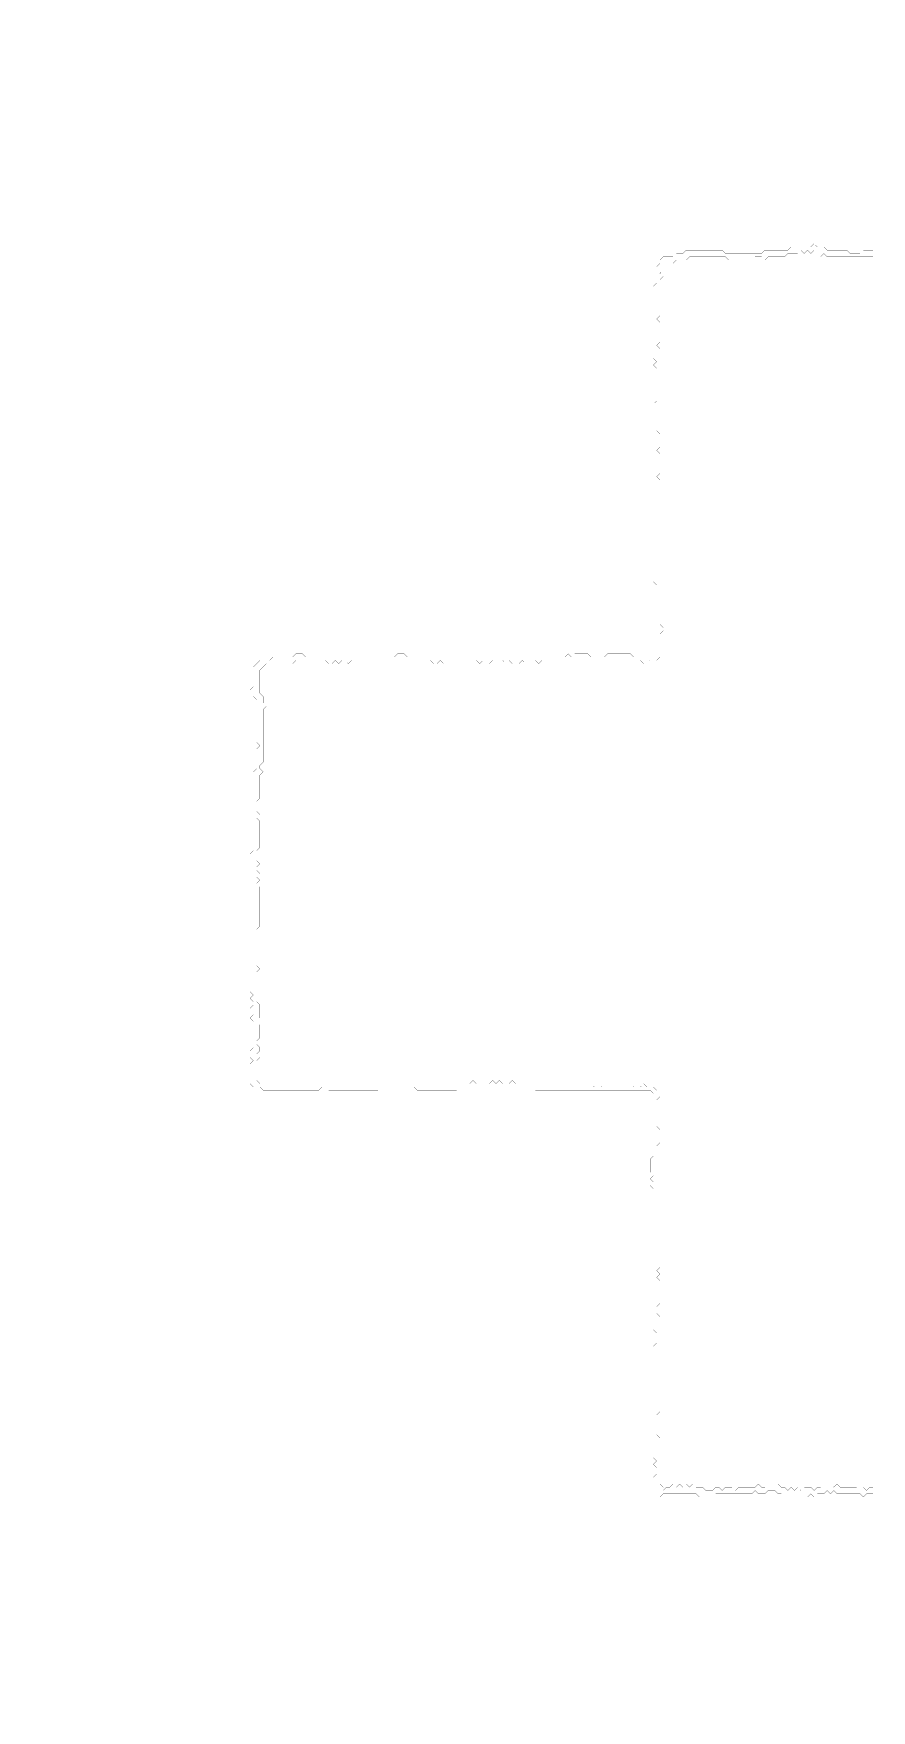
# Model space of a CAD drawing. Header units: metres. Extents: x 0 to 4857, y -4857 to 0.
# Drawn here: x 0 to 2428, y -4857 to 0 of the extents above; entities that cross this region are included whole.
import ezdxf

# ---------------------------------------------------------------- set-up
doc = ezdxf.new("R2010")
doc.units = ezdxf.units.M
doc.layers.add('conductor', color=1, linetype='Continuous')
doc.layers.add('substrate', color=5, linetype='Continuous')

msp = doc.modelspace()

# ---------------------------------------------------------------- linework, layer by layer
at = {"layer": 'conductor', "const_width": 0.5}
msp.add_lwpolyline([(2433, -646.3), (2423.5, -646.3), (2414, -646.3), (2404.5, -646.3), (2395, -646.3), (2385.5, -646.3), (2376, -646.3), (2366.5, -646.3), (2357, -646.3), (2347.5, -646.3), (2338, -646.3), (2328.5, -646.3), (2319, -646.3), (2309.4, -646.3), (2299.9, -646.3), (2290.4, -636.8), (2280.9, -646.3), (2271.4, -636.8), (2261.9, -627.3), (2252.4, -636.8), (2242.9, -627.3), (2233.4, -636.8), (2223.9, -627.3), (2214.4, -636.8), (2204.9, -636.8), (2195.4, -636.8), (2185.9, -636.8), (2176.4, -646.3), (2166.9, -646.3), (2157.4, -646.3), (2147.9, -646.3), (2138.4, -646.3), (2128.9, -646.3), (2119.4, -655.8), (2109.9, -646.3), (2100.4, -646.3), (2090.9, -646.3), (2081.4, -655.8), (2071.9, -655.8), (2062.3, -655.8), (2052.8, -655.8), (2043.3, -655.8), (2033.8, -655.8), (2024.3, -655.8), (2014.8, -655.8), (2005.3, -646.3), (1995.8, -646.3), (1986.3, -646.3), (1976.8, -646.3), (1967.3, -646.3), (1957.8, -646.3), (1948.3, -646.3), (1938.8, -646.3), (1929.3, -646.3), (1919.8, -646.3), (1910.3, -646.3), (1900.8, -646.3), (1891.3, -655.8), (1881.8, -655.8), (1872.3, -655.8), (1862.8, -655.8), (1853.3, -665.3), (1843.8, -665.3), (1834.3, -665.3), (1824.8, -674.8), (1824.8, -684.3), (1815.2, -693.8), (1824.8, -703.3), (1815.2, -712.8), (1815.2, -722.3), (1815.2, -731.8), (1815.2, -741.3), (1805.7, -750.8), (1815.2, -760.3), (1815.2, -769.8), (1815.2, -779.3), (1815.2, -788.8), (1815.2, -798.3), (1815.2, -807.8), (1815.2, -817.3), (1805.7, -826.8), (1815.2, -836.3), (1815.2, -845.8), (1815.2, -855.4), (1815.2, -864.9), (1815.2, -874.4), (1815.2, -883.9), (1815.2, -893.4), (1805.7, -902.9), (1815.2, -912.4), (1815.2, -921.9), (1815.2, -931.4), (1815.2, -940.9), (1815.2, -950.4), (1815.2, -959.9), (1815.2, -969.4), (1815.2, -978.9), (1815.2, -988.4), (1815.2, -997.9), (1815.2, -1007.4), (1815.2, -1016.9), (1815.2, -1026.4), (1815.2, -1035.9), (1815.2, -1045.4), (1815.2, -1054.9), (1815.2, -1064.4), (1815.2, -1073.9), (1815.2, -1083.4), (1815.2, -1092.9), (1815.2, -1102.5), (1815.2, -1112), (1805.7, -1121.5), (1805.7, -1131), (1805.7, -1140.5), (1805.7, -1150), (1815.2, -1159.5), (1815.2, -1169), (1815.2, -1178.5), (1815.2, -1188), (1815.2, -1197.5), (1805.7, -1207), (1815.2, -1216.5), (1815.2, -1226), (1815.2, -1235.5), (1815.2, -1245), (1815.2, -1254.5), (1815.2, -1264), (1815.2, -1273.5), (1805.7, -1283), (1815.2, -1292.5), (1815.2, -1302), (1815.2, -1311.5), (1815.2, -1321), (1815.2, -1330.5), (1815.2, -1340.1), (1815.2, -1349.6), (1815.2, -1359.1), (1815.2, -1368.6), (1815.2, -1378.1), (1815.2, -1387.6), (1815.2, -1397.1), (1815.2, -1406.6), (1815.2, -1416.1), (1815.2, -1425.6), (1815.2, -1435.1), (1815.2, -1444.6), (1815.2, -1454.1), (1815.2, -1463.6), (1815.2, -1473.1), (1815.2, -1482.6), (1815.2, -1492.1), (1815.2, -1501.6), (1815.2, -1511.1), (1815.2, -1520.6), (1815.2, -1530.1), (1815.2, -1539.6), (1815.2, -1549.1), (1815.2, -1558.6), (1815.2, -1568.1), (1815.2, -1577.6), (1815.2, -1587.2), (1815.2, -1596.7), (1815.2, -1606.2), (1815.2, -1615.7), (1815.2, -1625.2), (1815.2, -1634.7), (1815.2, -1644.2), (1815.2, -1653.7), (1815.2, -1663.2), (1815.2, -1672.7), (1815.2, -1682.2), (1815.2, -1691.7), (1815.2, -1701.2), (1815.2, -1710.7), (1824.8, -1720.2), (1824.8, -1729.7), (1815.2, -1739.2), (1815.2, -1748.7), (1815.2, -1758.2), (1815.2, -1767.7), (1815.2, -1777.2), (1815.2, -1786.7), (1815.2, -1796.2), (1815.2, -1805.7), (1805.7, -1815.2), (1796.2, -1815.2), (1786.7, -1815.2), (1777.2, -1824.8), (1767.7, -1824.8), (1758.2, -1815.2), (1748.7, -1815.2), (1739.2, -1815.2), (1729.7, -1815.2), (1720.2, -1815.2), (1710.7, -1815.2), (1701.2, -1815.2), (1691.7, -1815.2), (1682.2, -1815.2), (1672.7, -1815.2), (1663.2, -1815.2), (1653.7, -1815.2), (1644.2, -1815.2), (1634.7, -1815.2), (1625.2, -1815.2), (1615.7, -1815.2), (1606.2, -1815.2), (1596.7, -1815.2), (1587.2, -1815.2), (1577.6, -1815.2), (1568.1, -1815.2), (1558.6, -1815.2), (1549.1, -1815.2), (1539.6, -1815.2), (1530.1, -1815.2), (1520.6, -1815.2), (1511.1, -1815.2), (1501.6, -1815.2), (1492.1, -1815.2), (1482.6, -1815.2), (1473.1, -1815.2), (1463.6, -1824.8), (1454.1, -1815.2), (1444.6, -1815.2), (1435.1, -1815.2), (1425.6, -1824.8), (1416.1, -1815.2), (1406.6, -1824.8), (1397.1, -1824.8), (1387.6, -1824.8), (1378.1, -1815.2), (1368.6, -1824.8), (1359.1, -1815.2), (1349.6, -1815.2), (1340.1, -1815.2), (1330.5, -1815.2), (1321, -1824.8), (1311.5, -1824.8), (1302, -1815.2), (1292.5, -1824.8), (1283, -1815.2), (1273.5, -1815.2), (1264, -1815.2), (1254.5, -1815.2), (1245, -1815.2), (1235.5, -1815.2), (1226, -1815.2), (1216.5, -1815.2), (1207, -1815.2), (1197.5, -1815.2), (1188, -1824.8), (1178.5, -1815.2), (1169, -1824.8), (1159.5, -1824.8), (1150, -1815.2), (1140.5, -1815.2), (1131, -1815.2), (1121.5, -1815.2), (1112, -1815.2), (1102.5, -1815.2), (1092.9, -1815.2), (1083.4, -1815.2), (1073.9, -1815.2), (1064.4, -1815.2), (1054.9, -1815.2), (1045.4, -1815.2), (1035.9, -1815.2), (1026.4, -1815.2), (1016.9, -1815.2), (1007.4, -1815.2), (997.9, -1815.2), (988.4, -1815.2), (978.9, -1815.2), (969.4, -1815.2), (959.9, -1815.2), (950.4, -1815.2), (940.9, -1815.2), (931.4, -1815.2), (921.9, -1815.2), (912.4, -1824.8), (902.9, -1815.2), (893.4, -1815.2), (883.9, -1824.8), (874.4, -1815.2), (864.9, -1824.8), (855.4, -1824.8), (845.8, -1815.2), (836.3, -1824.8), (826.8, -1824.8), (817.3, -1824.8), (807.8, -1824.8), (798.3, -1824.8), (788.8, -1824.8), (779.3, -1815.2), (769.8, -1815.2), (760.3, -1815.2), (750.8, -1824.8), (741.3, -1824.8), (731.8, -1824.8), (722.3, -1824.8), (712.8, -1824.8), (703.3, -1824.8), (693.8, -1824.8), (684.3, -1824.8), (674.8, -1824.8), (665.3, -1834.3), (655.8, -1843.8), (655.8, -1853.3), (655.8, -1862.8), (655.8, -1872.3), (655.8, -1881.8), (655.8, -1891.3), (655.8, -1900.8), (655.8, -1910.3), (665.3, -1919.8), (665.3, -1929.3), (665.3, -1938.8), (674.8, -1948.3), (665.3, -1957.8), (665.3, -1967.3), (665.3, -1976.8), (665.3, -1986.3), (665.3, -1995.8), (665.3, -2005.3), (665.3, -2014.8), (665.3, -2024.3), (665.3, -2033.8), (665.3, -2043.3), (665.3, -2052.8), (665.3, -2062.3), (665.3, -2071.9), (665.3, -2081.4), (665.3, -2090.9), (665.3, -2100.4), (665.3, -2109.9), (655.8, -2119.4), (655.8, -2128.9), (665.3, -2138.4), (655.8, -2147.9), (655.8, -2157.4), (655.8, -2166.9), (655.8, -2176.4), (655.8, -2185.9), (655.8, -2195.4), (655.8, -2204.9), (655.8, -2214.4), (646.3, -2223.9), (646.3, -2233.4), (646.3, -2242.9), (646.3, -2252.4), (655.8, -2261.9), (646.3, -2271.4), (655.8, -2280.9), (655.8, -2290.4), (655.8, -2299.9), (655.8, -2309.4), (655.8, -2319), (655.8, -2328.5), (655.8, -2338), (655.8, -2347.5), (655.8, -2357), (646.3, -2366.5), (646.3, -2376), (646.3, -2385.5), (646.3, -2395), (655.8, -2404.5), (646.3, -2414), (646.3, -2423.5), (655.8, -2433), (646.3, -2442.5), (655.8, -2452), (646.3, -2461.5), (655.8, -2471), (655.8, -2480.5), (655.8, -2490), (655.8, -2499.5), (655.8, -2509), (655.8, -2518.5), (655.8, -2528), (655.8, -2537.5), (655.8, -2547), (655.8, -2556.6), (655.8, -2566.1), (655.8, -2575.6), (655.8, -2585.1), (646.3, -2594.6), (646.3, -2604.1), (646.3, -2613.6), (646.3, -2623.1), (646.3, -2632.6), (646.3, -2642.1), (646.3, -2651.6), (646.3, -2661.1), (646.3, -2670.6), (646.3, -2680.1), (646.3, -2689.6), (646.3, -2699.1), (655.8, -2708.6), (646.3, -2718.1), (646.3, -2727.6), (646.3, -2737.1), (646.3, -2746.6), (646.3, -2756.1), (646.3, -2765.6), (646.3, -2775.1), (646.3, -2784.6), (646.3, -2794.1), (646.3, -2803.7), (655.8, -2813.2), (655.8, -2822.7), (655.8, -2832.2), (655.8, -2841.7), (655.8, -2851.2), (665.3, -2860.7), (655.8, -2870.2), (655.8, -2879.7), (655.8, -2889.2), (655.8, -2898.7), (655.8, -2908.2), (646.3, -2917.7), (646.3, -2927.2), (655.8, -2936.7), (655.8, -2946.2), (646.3, -2955.7), (655.8, -2965.2), (646.3, -2974.7), (646.3, -2984.2), (646.3, -2993.7), (646.3, -3003.2), (646.3, -3012.7), (646.3, -3022.2), (646.3, -3031.7), (655.8, -3041.2), (665.3, -3041.2), (674.8, -3041.2), (684.3, -3041.2), (693.8, -3041.2), (703.3, -3041.2), (712.8, -3041.2), (722.3, -3041.2), (731.8, -3041.2), (741.3, -3041.2), (750.8, -3041.2), (760.3, -3041.2), (769.8, -3041.2), (779.3, -3041.2), (788.8, -3041.2), (798.3, -3041.2), (807.8, -3041.2), (817.3, -3041.2), (826.8, -3041.2), (836.3, -3041.2), (845.8, -3041.2), (855.4, -3041.2), (864.9, -3041.2), (874.4, -3041.2), (883.9, -3041.2), (893.4, -3041.2), (902.9, -3041.2), (912.4, -3041.2), (921.9, -3041.2), (931.4, -3041.2), (940.9, -3041.2), (950.4, -3041.2), (959.9, -3041.2), (969.4, -3041.2), (978.9, -3041.2), (988.4, -3041.2), (997.9, -3041.2), (1007.4, -3041.2), (1016.9, -3041.2), (1026.4, -3041.2), (1035.9, -3041.2), (1045.4, -3041.2), (1054.9, -3041.2), (1064.4, -3041.2), (1073.9, -3041.2), (1083.4, -3041.2), (1092.9, -3041.2), (1102.5, -3041.2), (1112, -3041.2), (1121.5, -3041.2), (1131, -3041.2), (1140.5, -3041.2), (1150, -3041.2), (1159.5, -3041.2), (1169, -3041.2), (1178.5, -3041.2), (1188, -3041.2), (1197.5, -3041.2), (1207, -3041.2), (1216.5, -3041.2), (1226, -3041.2), (1235.5, -3041.2), (1245, -3041.2), (1254.5, -3031.7), (1264, -3041.2), (1273.5, -3031.7), (1283, -3041.2), (1292.5, -3041.2), (1302, -3041.2), (1311.5, -3041.2), (1321, -3041.2), (1330.5, -3031.7), (1340.1, -3041.2), (1349.6, -3031.7), (1359.1, -3041.2), (1368.6, -3041.2), (1378.1, -3041.2), (1387.6, -3031.7), (1397.1, -3041.2), (1406.6, -3041.2), (1416.1, -3041.2), (1425.6, -3041.2), (1435.1, -3041.2), (1444.6, -3041.2), (1454.1, -3041.2), (1463.6, -3041.2), (1473.1, -3041.2), (1482.6, -3041.2), (1492.1, -3041.2), (1501.6, -3041.2), (1511.1, -3041.2), (1520.6, -3041.2), (1530.1, -3041.2), (1539.6, -3041.2), (1549.1, -3041.2), (1558.6, -3041.2), (1568.1, -3041.2), (1577.6, -3041.2), (1587.2, -3041.2), (1596.7, -3041.2), (1606.2, -3041.2), (1615.7, -3041.2), (1625.2, -3050.8), (1634.7, -3050.8), (1644.2, -3050.8), (1653.7, -3041.2), (1663.2, -3041.2), (1672.7, -3041.2), (1682.2, -3041.2), (1691.7, -3041.2), (1701.2, -3041.2), (1710.7, -3041.2), (1720.2, -3041.2), (1729.7, -3041.2), (1739.2, -3050.8), (1748.7, -3050.8), (1758.2, -3050.8), (1767.7, -3041.2), (1777.2, -3050.8), (1786.7, -3050.8), (1796.2, -3050.8), (1805.7, -3060.3), (1805.7, -3069.8), (1815.2, -3079.3), (1805.7, -3088.8), (1805.7, -3098.3), (1805.7, -3107.8), (1805.7, -3117.3), (1805.7, -3126.8), (1805.7, -3136.3), (1805.7, -3145.8), (1805.7, -3155.3), (1805.7, -3164.8), (1815.2, -3174.3), (1815.2, -3183.8), (1815.2, -3193.3), (1815.2, -3202.8), (1815.2, -3212.3), (1805.7, -3221.8), (1805.7, -3231.3), (1805.7, -3240.8), (1805.7, -3250.3), (1805.7, -3259.8), (1805.7, -3269.3), (1805.7, -3278.8), (1805.7, -3288.4), (1805.7, -3297.9), (1805.7, -3307.4), (1805.7, -3316.9), (1805.7, -3326.4), (1805.7, -3335.9), (1805.7, -3345.4), (1805.7, -3354.9), (1805.7, -3364.4), (1805.7, -3373.9), (1815.2, -3383.4), (1815.2, -3392.9), (1815.2, -3402.4), (1815.2, -3411.9), (1815.2, -3421.4), (1815.2, -3430.9), (1815.2, -3440.4), (1815.2, -3449.9), (1815.2, -3459.4), (1815.2, -3468.9), (1815.2, -3478.4), (1815.2, -3487.9), (1815.2, -3497.4), (1815.2, -3506.9), (1815.2, -3516.4), (1815.2, -3525.9), (1815.2, -3535.5), (1815.2, -3545), (1815.2, -3554.5), (1815.2, -3564), (1815.2, -3573.5), (1805.7, -3583), (1815.2, -3592.5), (1805.7, -3602), (1815.2, -3611.5), (1815.2, -3621), (1815.2, -3630.5), (1815.2, -3640), (1815.2, -3649.5), (1815.2, -3659), (1815.2, -3668.5), (1815.2, -3678), (1805.7, -3687.5), (1805.7, -3697), (1805.7, -3706.5), (1815.2, -3716), (1815.2, -3725.5), (1815.2, -3735), (1815.2, -3744.5), (1815.2, -3754), (1815.2, -3763.5), (1815.2, -3773.1), (1815.2, -3782.6), (1815.2, -3792.1), (1815.2, -3801.6), (1815.2, -3811.1), (1815.2, -3820.6), (1815.2, -3830.1), (1815.2, -3839.6), (1815.2, -3849.1), (1815.2, -3858.6), (1815.2, -3868.1), (1815.2, -3877.6), (1815.2, -3887.1), (1815.2, -3896.6), (1815.2, -3906.1), (1815.2, -3915.6), (1815.2, -3925.1), (1815.2, -3934.6), (1815.2, -3944.1), (1815.2, -3953.6), (1815.2, -3963.1), (1815.2, -3972.6), (1815.2, -3982.1), (1815.2, -3991.6), (1805.7, -4001.1), (1805.7, -4010.6), (1805.7, -4020.2), (1805.7, -4029.7), (1805.7, -4039.2), (1805.7, -4048.7), (1805.7, -4058.2), (1815.2, -4067.7), (1815.2, -4077.2), (1815.2, -4086.7), (1815.2, -4096.2), (1815.2, -4105.7), (1815.2, -4115.2), (1815.2, -4124.7), (1815.2, -4134.2), (1815.2, -4143.7), (1815.2, -4153.2), (1815.2, -4162.7), (1815.2, -4172.2), (1815.2, -4181.7), (1815.2, -4191.2), (1815.2, -4200.7), (1824.8, -4210.2), (1824.8, -4219.7), (1834.3, -4210.2), (1843.8, -4210.2), (1853.3, -4200.7), (1862.8, -4210.2), (1872.3, -4200.7), (1881.8, -4210.2), (1891.3, -4200.7), (1900.8, -4210.2), (1910.3, -4200.7), (1919.8, -4210.2), (1929.3, -4210.2), (1938.8, -4210.2), (1948.3, -4219.7), (1957.8, -4219.7), (1967.3, -4219.7), (1976.8, -4210.2), (1986.3, -4210.2), (1995.8, -4219.7), (2005.3, -4210.2), (2014.8, -4210.2), (2024.3, -4210.2), (2033.8, -4219.7), (2043.3, -4210.2), (2052.8, -4210.2), (2062.3, -4210.2), (2071.9, -4210.2), (2081.4, -4210.2), (2090.9, -4210.2), (2100.4, -4200.7), (2109.9, -4210.2), (2119.4, -4210.2), (2128.9, -4200.7), (2138.4, -4200.7), (2147.9, -4200.7), (2157.4, -4200.7), (2166.9, -4210.2), (2176.4, -4210.2), (2185.9, -4219.7), (2195.4, -4210.2), (2204.9, -4219.7), (2214.4, -4210.2), (2223.9, -4219.7), (2233.4, -4210.2), (2242.9, -4210.2), (2252.4, -4210.2), (2261.9, -4219.7), (2271.4, -4210.2), (2280.9, -4210.2), (2290.4, -4200.7), (2299.9, -4200.7), (2309.4, -4200.7), (2319, -4210.2), (2328.5, -4200.7), (2338, -4210.2), (2347.5, -4210.2), (2357, -4210.2), (2366.5, -4210.2), (2376, -4210.2), (2385.5, -4210.2), (2395, -4219.7), (2404.5, -4210.2), (2414, -4219.7), (2423.5, -4210.2), (2433, -4210.2)], dxfattribs=at)
at = {"layer": 'substrate', "const_width": 0.5}
for points in [[(2433, 0), (2423.5, 0), (2414, 0), (2404.5, 0), (2395, 0), (2385.5, 0), (2376, 0), (2366.5, 0), (2357, 0), (2347.5, 0), (2338, 0), (2328.5, 0), (2319, 0), (2309.4, 0), (2299.9, 0), (2290.4, 0), (2280.9, 0), (2271.4, 0), (2261.9, 0), (2252.4, 0), (2242.9, 0), (2233.4, 0), (2223.9, 0), (2214.4, 0), (2204.9, 0), (2195.4, 0), (2185.9, 0), (2176.4, 0), (2166.9, 0), (2157.4, 0), (2147.9, 0), (2138.4, 0), (2128.9, 0), (2119.4, 0), (2109.9, 0), (2100.4, 0), (2090.9, 0), (2081.4, 0), (2071.9, 0), (2062.3, 0), (2052.8, 0), (2043.3, 0), (2033.8, 0), (2024.3, 0), (2014.8, 0), (2005.3, 0), (1995.8, 0), (1986.3, 0), (1976.8, 0), (1967.3, 0), (1957.8, 0), (1948.3, 0), (1938.8, 0), (1929.3, 0), (1919.8, 0), (1910.3, 0), (1900.8, 0), (1891.3, 0), (1881.8, 0), (1872.3, 0), (1862.8, 0), (1853.3, 0), (1843.8, 0), (1834.3, 0), (1824.8, 0), (1815.2, 0), (1805.7, 0), (1796.2, 0), (1786.7, 0), (1777.2, 0), (1767.7, 0), (1758.2, 0), (1748.7, 0), (1739.2, 0), (1729.7, 0), (1720.2, 0), (1710.7, 0), (1701.2, 0), (1691.7, 0), (1682.2, 0), (1672.7, 0), (1663.2, 0), (1653.7, 0), (1644.2, 0), (1634.7, 0), (1625.2, 0), (1615.7, 0), (1606.2, 0), (1596.7, 0), (1587.2, 0), (1577.6, 0), (1568.1, 0), (1558.6, 0), (1549.1, 0), (1539.6, 0), (1530.1, 0), (1520.6, 0), (1511.1, 0), (1501.6, 0), (1492.1, 0), (1482.6, 0), (1473.1, 0), (1463.6, 0), (1454.1, 0), (1444.6, 0), (1435.1, 0), (1425.6, 0), (1416.1, 0), (1406.6, 0), (1397.1, 0), (1387.6, 0), (1378.1, 0), (1368.6, 0), (1359.1, 0), (1349.6, 0), (1340.1, 0), (1330.5, 0), (1321, 0), (1311.5, 0), (1302, 0), (1292.5, 0), (1283, 0), (1273.5, 0), (1264, 0), (1254.5, 0), (1245, 0), (1235.5, 0), (1226, 0), (1216.5, 0), (1207, 0), (1197.5, 0), (1188, 0), (1178.5, 0), (1169, 0), (1159.5, 0), (1150, 0), (1140.5, 0), (1131, 0), (1121.5, 0), (1112, 0), (1102.5, 0), (1092.9, 0), (1083.4, 0), (1073.9, 0), (1064.4, 0), (1054.9, 0), (1045.4, 0), (1035.9, 0), (1026.4, 0), (1016.9, 0), (1007.4, 0), (997.9, 0), (988.4, 0), (978.9, 0), (969.4, 0), (959.9, 0), (950.4, 0), (940.9, 0), (931.4, 0), (921.9, 0), (912.4, 0), (902.9, 0), (893.4, 0), (883.9, 0), (874.4, 0), (864.9, 0), (855.4, 0), (845.8, 0), (836.3, 0), (826.8, 0), (817.3, 0), (807.8, 0), (798.3, 0), (788.8, 0), (779.3, 0), (769.8, 0), (760.3, 0), (750.8, 0), (741.3, 0), (731.8, 0), (722.3, 0), (712.8, 0), (703.3, 0), (693.8, 0), (684.3, 0), (674.8, 0), (665.3, 0), (655.8, 0), (646.3, 0), (636.8, 0), (627.3, 0), (617.8, 0), (608.2, 0), (598.7, 0), (589.2, 0), (579.7, 0), (570.2, 0), (560.7, 0), (551.2, 0), (541.7, 0), (532.2, 0), (522.7, 0), (513.2, 0), (503.7, 0), (494.2, 0), (484.7, 0), (475.2, 0), (465.7, 0), (456.2, 0), (446.7, 0), (437.2, 0), (427.7, 0), (418.2, 0), (408.7, 0), (399.2, 0), (389.7, 0), (380.2, 0), (370.7, 0), (361.1, 0), (351.6, 0), (342.1, 0), (332.6, 0), (323.1, 0), (313.6, 0), (304.1, 0), (294.6, 0), (285.1, 0), (275.6, 0), (266.1, 0), (256.6, 0), (247.1, 0), (237.6, 0), (228.1, 0), (218.6, 0), (209.1, 0), (199.6, 0), (190.1, 0), (180.6, 0), (171.1, 0), (161.6, 0), (152.1, 0), (142.6, 0), (133.1, 0), (123.6, 0), (114, 0), (104.5, 0), (95, 0), (85.5, 0), (76, 0), (66.5, 0), (57, 0), (47.5, 0), (38, 0), (28.5, 0), (19, 0), (9.5, 0), (0, 0), (0, -9.5), (0, -19), (0, -28.5), (0, -38), (0, -47.5), (0, -57), (0, -66.5), (0, -76), (0, -85.5), (0, -95), (0, -104.5), (0, -114), (0, -123.6), (0, -133.1), (0, -142.6), (0, -152.1), (0, -161.6), (0, -171.1), (0, -180.6), (0, -190.1), (0, -199.6), (0, -209.1), (0, -218.6), (0, -228.1), (0, -237.6), (0, -247.1), (0, -256.6), (0, -266.1), (0, -275.6), (0, -285.1), (0, -294.6), (0, -304.1), (0, -313.6), (0, -323.1), (0, -332.6), (0, -342.1), (0, -351.6), (0, -361.1), (0, -370.7), (0, -380.2), (0, -389.7), (0, -399.2), (0, -408.7), (0, -418.2), (0, -427.7), (0, -437.2), (0, -446.7), (0, -456.2), (0, -465.7), (0, -475.2), (0, -484.7), (0, -494.2), (0, -503.7), (0, -513.2), (0, -522.7), (0, -532.2), (0, -541.7), (0, -551.2), (0, -560.7), (0, -570.2), (0, -579.7), (0, -589.2), (0, -598.7), (0, -608.2), (0, -617.8), (0, -627.3), (0, -636.8), (0, -646.3), (0, -655.8), (0, -665.3), (0, -674.8), (0, -684.3), (0, -693.8), (0, -703.3), (0, -712.8), (0, -722.3), (0, -731.8), (0, -741.3), (0, -750.8), (0, -760.3), (0, -769.8), (0, -779.3), (0, -788.8), (0, -798.3), (0, -807.8), (0, -817.3), (0, -826.8), (0, -836.3), (0, -845.8), (0, -855.4), (0, -864.9), (0, -874.4), (0, -883.9), (0, -893.4), (0, -902.9), (0, -912.4), (0, -921.9), (0, -931.4), (0, -940.9), (0, -950.4), (0, -959.9), (0, -969.4), (0, -978.9), (0, -988.4), (0, -997.9), (0, -1007.4), (0, -1016.9), (0, -1026.4), (0, -1035.9), (0, -1045.4), (0, -1054.9), (0, -1064.4), (0, -1073.9), (0, -1083.4), (0, -1092.9), (0, -1102.5), (0, -1112), (0, -1121.5), (0, -1131), (0, -1140.5), (0, -1150), (0, -1159.5), (0, -1169), (0, -1178.5), (0, -1188), (0, -1197.5), (0, -1207), (0, -1216.5), (0, -1226), (0, -1235.5), (0, -1245), (0, -1254.5), (0, -1264), (0, -1273.5), (0, -1283), (0, -1292.5), (0, -1302), (0, -1311.5), (0, -1321), (0, -1330.5), (0, -1340.1), (0, -1349.6), (0, -1359.1), (0, -1368.6), (0, -1378.1), (0, -1387.6), (0, -1397.1), (0, -1406.6), (0, -1416.1), (0, -1425.6), (0, -1435.1), (0, -1444.6), (0, -1454.1), (0, -1463.6), (0, -1473.1), (0, -1482.6), (0, -1492.1), (0, -1501.6), (0, -1511.1), (0, -1520.6), (0, -1530.1), (0, -1539.6), (0, -1549.1), (0, -1558.6), (0, -1568.1), (0, -1577.6), (0, -1587.2), (0, -1596.7), (0, -1606.2), (0, -1615.7), (0, -1625.2), (0, -1634.7), (0, -1644.2), (0, -1653.7), (0, -1663.2), (0, -1672.7), (0, -1682.2), (0, -1691.7), (0, -1701.2), (0, -1710.7), (0, -1720.2), (0, -1729.7), (0, -1739.2), (0, -1748.7), (0, -1758.2), (0, -1767.7), (0, -1777.2), (0, -1786.7), (0, -1796.2), (0, -1805.7), (0, -1815.2), (0, -1824.8), (0, -1834.3), (0, -1843.8), (0, -1853.3), (0, -1862.8), (0, -1872.3), (0, -1881.8), (0, -1891.3), (0, -1900.8), (0, -1910.3), (0, -1919.8), (0, -1929.3), (0, -1938.8), (0, -1948.3), (0, -1957.8), (0, -1967.3), (0, -1976.8), (0, -1986.3), (0, -1995.8), (0, -2005.3), (0, -2014.8), (0, -2024.3), (0, -2033.8), (0, -2043.3), (0, -2052.8), (0, -2062.3), (0, -2071.9), (0, -2081.4), (0, -2090.9), (0, -2100.4), (0, -2109.9), (0, -2119.4), (0, -2128.9), (0, -2138.4), (0, -2147.9), (0, -2157.4), (0, -2166.9), (0, -2176.4), (0, -2185.9), (0, -2195.4), (0, -2204.9), (0, -2214.4), (0, -2223.9), (0, -2233.4), (0, -2242.9), (0, -2252.4), (0, -2261.9), (0, -2271.4), (0, -2280.9), (0, -2290.4), (0, -2299.9), (0, -2309.4), (0, -2319), (0, -2328.5), (0, -2338), (0, -2347.5), (0, -2357), (0, -2366.5), (0, -2376), (0, -2385.5), (0, -2395), (0, -2404.5), (0, -2414), (0, -2423.5), (0, -2433), (0, -2442.5), (0, -2452), (0, -2461.5), (0, -2471), (0, -2480.5), (0, -2490), (0, -2499.5), (0, -2509), (0, -2518.5), (0, -2528), (0, -2537.5), (0, -2547), (0, -2556.6), (0, -2566.1), (0, -2575.6), (0, -2585.1), (0, -2594.6), (0, -2604.1), (0, -2613.6), (0, -2623.1), (0, -2632.6), (0, -2642.1), (0, -2651.6), (0, -2661.1), (0, -2670.6), (0, -2680.1), (0, -2689.6), (0, -2699.1), (0, -2708.6), (0, -2718.1), (0, -2727.6), (0, -2737.1), (0, -2746.6), (0, -2756.1), (0, -2765.6), (0, -2775.1), (0, -2784.6), (0, -2794.1), (0, -2803.7), (0, -2813.2), (0, -2822.7), (0, -2832.2), (0, -2841.7), (0, -2851.2), (0, -2860.7), (0, -2870.2), (0, -2879.7), (0, -2889.2), (0, -2898.7), (0, -2908.2), (0, -2917.7), (0, -2927.2), (0, -2936.7), (0, -2946.2), (0, -2955.7), (0, -2965.2), (0, -2974.7), (0, -2984.2), (0, -2993.7), (0, -3003.2), (0, -3012.7), (0, -3022.2), (0, -3031.7), (0, -3041.2), (0, -3050.8), (0, -3060.3), (0, -3069.8), (0, -3079.3), (0, -3088.8), (0, -3098.3), (0, -3107.8), (0, -3117.3), (0, -3126.8), (0, -3136.3), (0, -3145.8), (0, -3155.3), (0, -3164.8), (0, -3174.3), (0, -3183.8), (0, -3193.3), (0, -3202.8), (0, -3212.3), (0, -3221.8), (0, -3231.3), (0, -3240.8), (0, -3250.3), (0, -3259.8), (0, -3269.3), (0, -3278.8), (0, -3288.4), (0, -3297.9), (0, -3307.4), (0, -3316.9), (0, -3326.4), (0, -3335.9), (0, -3345.4), (0, -3354.9), (0, -3364.4), (0, -3373.9), (0, -3383.4), (0, -3392.9), (0, -3402.4), (0, -3411.9), (0, -3421.4), (0, -3430.9), (0, -3440.4), (0, -3449.9), (0, -3459.4), (0, -3468.9), (0, -3478.4), (0, -3487.9), (0, -3497.4), (0, -3506.9), (0, -3516.4), (0, -3525.9), (0, -3535.5), (0, -3545), (0, -3554.5), (0, -3564), (0, -3573.5), (0, -3583), (0, -3592.5), (0, -3602), (0, -3611.5), (0, -3621), (0, -3630.5), (0, -3640), (0, -3649.5), (0, -3659), (0, -3668.5), (0, -3678), (0, -3687.5), (0, -3697), (0, -3706.5), (0, -3716), (0, -3725.5), (0, -3735), (0, -3744.5), (0, -3754), (0, -3763.5), (0, -3773.1), (0, -3782.6), (0, -3792.1), (0, -3801.6), (0, -3811.1), (0, -3820.6), (0, -3830.1), (0, -3839.6), (0, -3849.1), (0, -3858.6), (0, -3868.1), (0, -3877.6), (0, -3887.1), (0, -3896.6), (0, -3906.1), (0, -3915.6), (0, -3925.1), (0, -3934.6), (0, -3944.1), (0, -3953.6), (0, -3963.1), (0, -3972.6), (0, -3982.1), (0, -3991.6), (0, -4001.1), (0, -4010.6), (0, -4020.2), (0, -4029.7), (0, -4039.2), (0, -4048.7), (0, -4058.2), (0, -4067.7), (0, -4077.2), (0, -4086.7), (0, -4096.2), (0, -4105.7), (0, -4115.2), (0, -4124.7), (0, -4134.2), (0, -4143.7), (0, -4153.2), (0, -4162.7), (0, -4172.2), (0, -4181.7), (0, -4191.2), (0, -4200.7), (0, -4210.2), (0, -4219.7), (0, -4229.2), (0, -4238.7), (0, -4248.2), (0, -4257.8), (0, -4267.3), (0, -4276.8), (0, -4286.3), (0, -4295.8), (0, -4305.3), (0, -4314.8), (0, -4324.3), (0, -4333.8), (0, -4343.3), (0, -4352.8), (0, -4362.3), (0, -4371.8), (0, -4381.3), (0, -4390.8), (0, -4400.3), (0, -4409.8), (0, -4419.3), (0, -4428.8), (0, -4438.3), (0, -4447.8), (0, -4457.3), (0, -4466.8), (0, -4476.3), (0, -4485.8), (0, -4495.3), (0, -4504.9), (0, -4514.4), (0, -4523.9), (0, -4533.4), (0, -4542.9), (0, -4552.4), (0, -4561.9), (0, -4571.4), (0, -4580.9), (0, -4590.4), (0, -4599.9), (0, -4609.4), (0, -4618.9), (0, -4628.4), (0, -4637.9), (0, -4647.4), (0, -4656.9), (0, -4666.4), (0, -4675.9), (0, -4685.4), (0, -4694.9), (0, -4704.4), (0, -4713.9), (0, -4723.4), (0, -4732.9), (0, -4742.4), (0, -4752), (0, -4761.5), (0, -4771), (0, -4780.5), (0, -4790), (0, -4799.5), (0, -4809), (0, -4818.5), (0, -4828), (0, -4837.5), (0, -4847), (0, -4856.5), (9.5, -4856.5), (19, -4856.5), (28.5, -4856.5), (38, -4856.5), (47.5, -4856.5), (57, -4856.5), (66.5, -4856.5), (76, -4856.5), (85.5, -4856.5), (95, -4856.5), (104.5, -4856.5), (114, -4856.5), (123.6, -4856.5), (133.1, -4856.5), (142.6, -4856.5), (152.1, -4856.5), (161.6, -4856.5), (171.1, -4856.5), (180.6, -4856.5), (190.1, -4856.5), (199.6, -4856.5), (209.1, -4856.5), (218.6, -4856.5), (228.1, -4856.5), (237.6, -4856.5), (247.1, -4856.5), (256.6, -4856.5), (266.1, -4856.5), (275.6, -4856.5), (285.1, -4856.5), (294.6, -4856.5), (304.1, -4856.5), (313.6, -4856.5), (323.1, -4856.5), (332.6, -4856.5), (342.1, -4856.5), (351.6, -4856.5), (361.1, -4856.5), (370.7, -4856.5), (380.2, -4856.5), (389.7, -4856.5), (399.2, -4856.5), (408.7, -4856.5), (418.2, -4856.5), (427.7, -4856.5), (437.2, -4856.5), (446.7, -4856.5), (456.2, -4856.5), (465.7, -4856.5), (475.2, -4856.5), (484.7, -4856.5), (494.2, -4856.5), (503.7, -4856.5), (513.2, -4856.5), (522.7, -4856.5), (532.2, -4856.5), (541.7, -4856.5), (551.2, -4856.5), (560.7, -4856.5), (570.2, -4856.5), (579.7, -4856.5), (589.2, -4856.5), (598.7, -4856.5), (608.2, -4856.5), (617.8, -4856.5), (627.3, -4856.5), (636.8, -4856.5), (646.3, -4856.5), (655.8, -4856.5), (665.3, -4856.5), (674.8, -4856.5), (684.3, -4856.5), (693.8, -4856.5), (703.3, -4856.5), (712.8, -4856.5), (722.3, -4856.5), (731.8, -4856.5), (741.3, -4856.5), (750.8, -4856.5), (760.3, -4856.5), (769.8, -4856.5), (779.3, -4856.5), (788.8, -4856.5), (798.3, -4856.5), (807.8, -4856.5), (817.3, -4856.5), (826.8, -4856.5), (836.3, -4856.5), (845.8, -4856.5), (855.4, -4856.5), (864.9, -4856.5), (874.4, -4856.5), (883.9, -4856.5), (893.4, -4856.5), (902.9, -4856.5), (912.4, -4856.5), (921.9, -4856.5), (931.4, -4856.5), (940.9, -4856.5), (950.4, -4856.5), (959.9, -4856.5), (969.4, -4856.5), (978.9, -4856.5), (988.4, -4856.5), (997.9, -4856.5), (1007.4, -4856.5), (1016.9, -4856.5), (1026.4, -4856.5), (1035.9, -4856.5), (1045.4, -4856.5), (1054.9, -4856.5), (1064.4, -4856.5), (1073.9, -4856.5), (1083.4, -4856.5), (1092.9, -4856.5), (1102.5, -4856.5), (1112, -4856.5), (1121.5, -4856.5), (1131, -4856.5), (1140.5, -4856.5), (1150, -4856.5), (1159.5, -4856.5), (1169, -4856.5), (1178.5, -4856.5), (1188, -4856.5), (1197.5, -4856.5), (1207, -4856.5), (1216.5, -4856.5), (1226, -4856.5), (1235.5, -4856.5), (1245, -4856.5), (1254.5, -4856.5), (1264, -4856.5), (1273.5, -4856.5), (1283, -4856.5), (1292.5, -4856.5), (1302, -4856.5), (1311.5, -4856.5), (1321, -4856.5), (1330.5, -4856.5), (1340.1, -4856.5), (1349.6, -4856.5), (1359.1, -4856.5), (1368.6, -4856.5), (1378.1, -4856.5), (1387.6, -4856.5), (1397.1, -4856.5), (1406.6, -4856.5), (1416.1, -4856.5), (1425.6, -4856.5), (1435.1, -4856.5), (1444.6, -4856.5), (1454.1, -4856.5), (1463.6, -4856.5), (1473.1, -4856.5), (1482.6, -4856.5), (1492.1, -4856.5), (1501.6, -4856.5), (1511.1, -4856.5), (1520.6, -4856.5), (1530.1, -4856.5), (1539.6, -4856.5), (1549.1, -4856.5), (1558.6, -4856.5), (1568.1, -4856.5), (1577.6, -4856.5), (1587.2, -4856.5), (1596.7, -4856.5), (1606.2, -4856.5), (1615.7, -4856.5), (1625.2, -4856.5), (1634.7, -4856.5), (1644.2, -4856.5), (1653.7, -4856.5), (1663.2, -4856.5), (1672.7, -4856.5), (1682.2, -4856.5), (1691.7, -4856.5), (1701.2, -4856.5), (1710.7, -4856.5), (1720.2, -4856.5), (1729.7, -4856.5), (1739.2, -4856.5), (1748.7, -4856.5), (1758.2, -4856.5), (1767.7, -4856.5), (1777.2, -4856.5), (1786.7, -4856.5), (1796.2, -4856.5), (1805.7, -4856.5), (1815.2, -4856.5), (1824.8, -4856.5), (1834.3, -4856.5), (1843.8, -4856.5), (1853.3, -4856.5), (1862.8, -4856.5), (1872.3, -4856.5), (1881.8, -4856.5), (1891.3, -4856.5), (1900.8, -4856.5), (1910.3, -4856.5), (1919.8, -4856.5), (1929.3, -4856.5), (1938.8, -4856.5), (1948.3, -4856.5), (1957.8, -4856.5), (1967.3, -4856.5), (1976.8, -4856.5), (1986.3, -4856.5), (1995.8, -4856.5), (2005.3, -4856.5), (2014.8, -4856.5), (2024.3, -4856.5), (2033.8, -4856.5), (2043.3, -4856.5), (2052.8, -4856.5), (2062.3, -4856.5), (2071.9, -4856.5), (2081.4, -4856.5), (2090.9, -4856.5), (2100.4, -4856.5), (2109.9, -4856.5), (2119.4, -4856.5), (2128.9, -4856.5), (2138.4, -4856.5), (2147.9, -4856.5), (2157.4, -4856.5), (2166.9, -4856.5), (2176.4, -4856.5), (2185.9, -4856.5), (2195.4, -4856.5), (2204.9, -4856.5), (2214.4, -4856.5), (2223.9, -4856.5), (2233.4, -4856.5), (2242.9, -4856.5), (2252.4, -4856.5), (2261.9, -4856.5), (2271.4, -4856.5), (2280.9, -4856.5), (2290.4, -4856.5), (2299.9, -4856.5), (2309.4, -4856.5), (2319, -4856.5), (2328.5, -4856.5), (2338, -4856.5), (2347.5, -4856.5), (2357, -4856.5), (2366.5, -4856.5), (2376, -4856.5), (2385.5, -4856.5), (2395, -4856.5), (2404.5, -4856.5), (2414, -4856.5), (2423.5, -4856.5), (2433, -4856.5)], [(2433, -4229.2), (2423.5, -4229.2), (2414, -4229.2), (2404.5, -4238.7), (2395, -4229.2), (2385.5, -4229.2), (2376, -4229.2), (2366.5, -4229.2), (2357, -4229.2), (2347.5, -4229.2), (2338, -4229.2), (2328.5, -4229.2), (2319, -4219.7), (2309.4, -4229.2), (2299.9, -4219.7), (2290.4, -4229.2), (2280.9, -4229.2), (2271.4, -4229.2), (2261.9, -4238.7), (2252.4, -4229.2), (2242.9, -4238.7), (2233.4, -4238.7), (2223.9, -4238.7), (2214.4, -4238.7), (2204.9, -4238.7), (2195.4, -4238.7), (2185.9, -4238.7), (2176.4, -4238.7), (2166.9, -4229.2), (2157.4, -4229.2), (2147.9, -4219.7), (2138.4, -4219.7), (2128.9, -4219.7), (2119.4, -4229.2), (2109.9, -4229.2), (2100.4, -4229.2), (2090.9, -4219.7), (2081.4, -4229.2), (2071.9, -4229.2), (2062.3, -4229.2), (2052.8, -4229.2), (2043.3, -4229.2), (2033.8, -4229.2), (2024.3, -4229.2), (2014.8, -4229.2), (2005.3, -4229.2), (1995.8, -4229.2), (1986.3, -4229.2), (1976.8, -4229.2), (1967.3, -4238.7), (1957.8, -4238.7), (1948.3, -4238.7), (1938.8, -4238.7), (1929.3, -4238.7), (1919.8, -4229.2), (1910.3, -4229.2), (1900.8, -4229.2), (1891.3, -4229.2), (1881.8, -4229.2), (1872.3, -4229.2), (1862.8, -4229.2), (1853.3, -4229.2), (1843.8, -4229.2), (1834.3, -4229.2), (1824.8, -4229.2), (1815.2, -4238.7), (1805.7, -4229.2), (1796.2, -4219.7), (1796.2, -4210.2), (1796.2, -4200.7), (1796.2, -4191.2), (1796.2, -4181.7), (1805.7, -4172.2), (1805.7, -4162.7), (1805.7, -4153.2), (1796.2, -4143.7), (1805.7, -4134.2), (1796.2, -4124.7), (1796.2, -4115.2), (1796.2, -4105.7), (1796.2, -4096.2), (1796.2, -4086.7), (1796.2, -4077.2), (1796.2, -4067.7), (1796.2, -4058.2), (1796.2, -4048.7), (1796.2, -4039.2), (1796.2, -4029.7), (1796.2, -4020.2), (1796.2, -4010.6), (1796.2, -4001.1), (1796.2, -3991.6), (1796.2, -3982.1), (1796.2, -3972.6), (1796.2, -3963.1), (1796.2, -3953.6), (1796.2, -3944.1), (1796.2, -3934.6), (1796.2, -3925.1), (1796.2, -3915.6), (1796.2, -3906.1), (1796.2, -3896.6), (1796.2, -3887.1), (1796.2, -3877.6), (1796.2, -3868.1), (1796.2, -3858.6), (1796.2, -3849.1), (1796.2, -3839.6), (1796.2, -3830.1), (1796.2, -3820.6), (1796.2, -3811.1), (1796.2, -3801.6), (1805.7, -3792.1), (1805.7, -3782.6), (1805.7, -3773.1), (1805.7, -3763.5), (1796.2, -3754), (1796.2, -3744.5), (1796.2, -3735), (1796.2, -3725.5), (1796.2, -3716), (1796.2, -3706.5), (1796.2, -3697), (1796.2, -3687.5), (1796.2, -3678), (1796.2, -3668.5), (1796.2, -3659), (1796.2, -3649.5), (1796.2, -3640), (1796.2, -3630.5), (1796.2, -3621), (1796.2, -3611.5), (1796.2, -3602), (1796.2, -3592.5), (1796.2, -3583), (1796.2, -3573.5), (1796.2, -3564), (1796.2, -3554.5), (1796.2, -3545), (1796.2, -3535.5), (1796.2, -3525.9), (1796.2, -3516.4), (1796.2, -3506.9), (1796.2, -3497.4), (1796.2, -3487.9), (1796.2, -3478.4), (1796.2, -3468.9), (1796.2, -3459.4), (1796.2, -3449.9), (1796.2, -3440.4), (1796.2, -3430.9), (1796.2, -3421.4), (1796.2, -3411.9), (1796.2, -3402.4), (1796.2, -3392.9), (1796.2, -3383.4), (1796.2, -3373.9), (1796.2, -3364.4), (1796.2, -3354.9), (1796.2, -3345.4), (1786.7, -3335.9), (1796.2, -3326.4), (1786.7, -3316.9), (1796.2, -3307.4), (1786.7, -3297.9), (1786.7, -3288.4), (1786.7, -3278.8), (1786.7, -3269.3), (1786.7, -3259.8), (1796.2, -3250.3), (1796.2, -3240.8), (1796.2, -3231.3), (1796.2, -3221.8), (1796.2, -3212.3), (1796.2, -3202.8), (1796.2, -3193.3), (1796.2, -3183.8), (1796.2, -3174.3), (1796.2, -3164.8), (1796.2, -3155.3), (1796.2, -3145.8), (1796.2, -3136.3), (1796.2, -3126.8), (1796.2, -3117.3), (1796.2, -3107.8), (1796.2, -3098.3), (1796.2, -3088.8), (1796.2, -3079.3), (1796.2, -3069.8), (1786.7, -3060.3), (1777.2, -3060.3), (1767.7, -3060.3), (1758.2, -3060.3), (1748.7, -3060.3), (1739.2, -3060.3), (1729.7, -3060.3), (1720.2, -3060.3), (1710.7, -3060.3), (1701.2, -3060.3), (1691.7, -3060.3), (1682.2, -3060.3), (1672.7, -3060.3), (1663.2, -3060.3), (1653.7, -3060.3), (1644.2, -3060.3), (1634.7, -3060.3), (1625.2, -3060.3), (1615.7, -3060.3), (1606.2, -3060.3), (1596.7, -3060.3), (1587.2, -3060.3), (1577.6, -3060.3), (1568.1, -3060.3), (1558.6, -3060.3), (1549.1, -3060.3), (1539.6, -3060.3), (1530.1, -3060.3), (1520.6, -3060.3), (1511.1, -3060.3), (1501.6, -3060.3), (1492.1, -3060.3), (1482.6, -3060.3), (1473.1, -3060.3), (1463.6, -3060.3), (1454.1, -3060.3), (1444.6, -3050.8), (1435.1, -3050.8), (1425.6, -3050.8), (1416.1, -3050.8), (1406.6, -3050.8), (1397.1, -3050.8), (1387.6, -3050.8), (1378.1, -3050.8), (1368.6, -3050.8), (1359.1, -3050.8), (1349.6, -3050.8), (1340.1, -3050.8), (1330.5, -3050.8), (1321, -3050.8), (1311.5, -3050.8), (1302, -3050.8), (1292.5, -3050.8), (1283, -3050.8), (1273.5, -3050.8), (1264, -3050.8), (1254.5, -3050.8), (1245, -3050.8), (1235.5, -3050.8), (1226, -3060.3), (1216.5, -3060.3), (1207, -3060.3), (1197.5, -3060.3), (1188, -3060.3), (1178.5, -3060.3), (1169, -3060.3), (1159.5, -3060.3), (1150, -3060.3), (1140.5, -3060.3), (1131, -3060.3), (1121.5, -3060.3), (1112, -3060.3), (1102.5, -3050.8), (1092.9, -3050.8), (1083.4, -3050.8), (1073.9, -3050.8), (1064.4, -3050.8), (1054.9, -3050.8), (1045.4, -3050.8), (1035.9, -3050.8), (1026.4, -3050.8), (1016.9, -3050.8), (1007.4, -3050.8), (997.9, -3060.3), (988.4, -3060.3), (978.9, -3060.3), (969.4, -3060.3), (959.9, -3060.3), (950.4, -3060.3), (940.9, -3060.3), (931.4, -3060.3), (921.9, -3060.3), (912.4, -3060.3), (902.9, -3060.3), (893.4, -3060.3), (883.9, -3060.3), (874.4, -3060.3), (864.9, -3060.3), (855.4, -3060.3), (845.8, -3050.8), (836.3, -3050.8), (826.8, -3060.3), (817.3, -3060.3), (807.8, -3060.3), (798.3, -3060.3), (788.8, -3060.3), (779.3, -3060.3), (769.8, -3060.3), (760.3, -3060.3), (750.8, -3060.3), (741.3, -3060.3), (731.8, -3060.3), (722.3, -3060.3), (712.8, -3060.3), (703.3, -3060.3), (693.8, -3060.3), (684.3, -3060.3), (674.8, -3060.3), (665.3, -3060.3), (655.8, -3050.8), (646.3, -3050.8), (636.8, -3050.8), (627.3, -3041.2), (627.3, -3031.7), (627.3, -3022.2), (627.3, -3012.7), (627.3, -3003.2), (627.3, -2993.7), (627.3, -2984.2), (636.8, -2974.7), (627.3, -2965.2), (627.3, -2955.7), (627.3, -2946.2), (636.8, -2936.7), (636.8, -2927.2), (636.8, -2917.7), (636.8, -2908.2), (636.8, -2898.7), (636.8, -2889.2), (636.8, -2879.7), (636.8, -2870.2), (636.8, -2860.7), (627.3, -2851.2), (636.8, -2841.7), (636.8, -2832.2), (627.3, -2822.7), (636.8, -2813.2), (636.8, -2803.7), (627.3, -2794.1), (636.8, -2784.6), (627.3, -2775.1), (627.3, -2765.6), (627.3, -2756.1), (627.3, -2746.6), (627.3, -2737.1), (627.3, -2727.6), (627.3, -2718.1), (636.8, -2708.6), (627.3, -2699.1), (627.3, -2689.6), (627.3, -2680.1), (627.3, -2670.6), (627.3, -2661.1), (627.3, -2651.6), (627.3, -2642.1), (627.3, -2632.6), (627.3, -2623.1), (627.3, -2613.6), (627.3, -2604.1), (627.3, -2594.6), (627.3, -2585.1), (627.3, -2575.6), (627.3, -2566.1), (627.3, -2556.6), (627.3, -2547), (627.3, -2537.5), (627.3, -2528), (636.8, -2518.5), (636.8, -2509), (636.8, -2499.5), (636.8, -2490), (636.8, -2480.5), (636.8, -2471), (636.8, -2461.5), (636.8, -2452), (627.3, -2442.5), (627.3, -2433), (627.3, -2423.5), (627.3, -2414), (627.3, -2404.5), (636.8, -2395), (627.3, -2385.5), (627.3, -2376), (636.8, -2366.5), (636.8, -2357), (636.8, -2347.5), (636.8, -2338), (636.8, -2328.5), (636.8, -2319), (636.8, -2309.4), (636.8, -2299.9), (636.8, -2290.4), (636.8, -2280.9), (636.8, -2271.4), (636.8, -2261.9), (636.8, -2252.4), (636.8, -2242.9), (636.8, -2233.4), (636.8, -2223.9), (636.8, -2214.4), (636.8, -2204.9), (636.8, -2195.4), (636.8, -2185.9), (636.8, -2176.4), (636.8, -2166.9), (636.8, -2157.4), (636.8, -2147.9), (636.8, -2138.4), (646.3, -2128.9), (646.3, -2119.4), (646.3, -2109.9), (646.3, -2100.4), (646.3, -2090.9), (646.3, -2081.4), (646.3, -2071.9), (655.8, -2062.3), (646.3, -2052.8), (646.3, -2043.3), (646.3, -2033.8), (646.3, -2024.3), (646.3, -2014.8), (646.3, -2005.3), (646.3, -1995.8), (646.3, -1986.3), (646.3, -1976.8), (646.3, -1967.3), (646.3, -1957.8), (646.3, -1948.3), (646.3, -1938.8), (646.3, -1929.3), (636.8, -1919.8), (636.8, -1910.3), (627.3, -1900.8), (636.8, -1891.3), (636.8, -1881.8), (636.8, -1872.3), (636.8, -1862.8), (636.8, -1853.3), (636.8, -1843.8), (636.8, -1834.3), (646.3, -1824.8), (655.8, -1815.2), (665.3, -1815.2), (674.8, -1815.2), (684.3, -1815.2), (693.8, -1805.7), (703.3, -1805.7), (712.8, -1805.7), (722.3, -1805.7), (731.8, -1805.7), (741.3, -1805.7), (750.8, -1805.7), (760.3, -1796.2), (769.8, -1796.2), (779.3, -1796.2), (788.8, -1805.7), (798.3, -1805.7), (807.8, -1805.7), (817.3, -1805.7), (826.8, -1805.7), (836.3, -1805.7), (845.8, -1805.7), (855.4, -1805.7), (864.9, -1805.7), (874.4, -1805.7), (883.9, -1805.7), (893.4, -1805.7), (902.9, -1805.7), (912.4, -1805.7), (921.9, -1805.7), (931.4, -1805.7), (940.9, -1805.7), (950.4, -1805.7), (959.9, -1805.7), (969.4, -1805.7), (978.9, -1805.7), (988.4, -1805.7), (997.9, -1805.7), (1007.4, -1805.7), (1016.9, -1805.7), (1026.4, -1805.7), (1035.9, -1805.7), (1045.4, -1805.7), (1054.9, -1796.2), (1064.4, -1796.2), (1073.9, -1796.2), (1083.4, -1805.7), (1092.9, -1805.7), (1102.5, -1805.7), (1112, -1805.7), (1121.5, -1805.7), (1131, -1805.7), (1140.5, -1805.7), (1150, -1805.7), (1159.5, -1805.7), (1169, -1805.7), (1178.5, -1805.7), (1188, -1805.7), (1197.5, -1805.7), (1207, -1805.7), (1216.5, -1805.7), (1226, -1805.7), (1235.5, -1805.7), (1245, -1805.7), (1254.5, -1805.7), (1264, -1805.7), (1273.5, -1805.7), (1283, -1805.7), (1292.5, -1805.7), (1302, -1805.7), (1311.5, -1805.7), (1321, -1805.7), (1330.5, -1805.7), (1340.1, -1805.7), (1349.6, -1805.7), (1359.1, -1805.7), (1368.6, -1805.7), (1378.1, -1805.7), (1387.6, -1805.7), (1397.1, -1805.7), (1406.6, -1805.7), (1416.1, -1805.7), (1425.6, -1805.7), (1435.1, -1805.7), (1444.6, -1805.7), (1454.1, -1805.7), (1463.6, -1805.7), (1473.1, -1805.7), (1482.6, -1805.7), (1492.1, -1805.7), (1501.6, -1805.7), (1511.1, -1805.7), (1520.6, -1805.7), (1530.1, -1805.7), (1539.6, -1805.7), (1549.1, -1796.2), (1558.6, -1805.7), (1568.1, -1796.2), (1577.6, -1796.2), (1587.2, -1796.2), (1596.7, -1796.2), (1606.2, -1796.2), (1615.7, -1805.7), (1625.2, -1805.7), (1634.7, -1805.7), (1644.2, -1805.7), (1653.7, -1805.7), (1663.2, -1796.2), (1672.7, -1796.2), (1682.2, -1796.2), (1691.7, -1796.2), (1701.2, -1796.2), (1710.7, -1796.2), (1720.2, -1796.2), (1729.7, -1796.2), (1739.2, -1805.7), (1748.7, -1805.7), (1758.2, -1805.7), (1767.7, -1805.7), (1777.2, -1805.7), (1786.7, -1805.7), (1796.2, -1805.7), (1796.2, -1796.2), (1805.7, -1786.7), (1805.7, -1777.2), (1805.7, -1767.7), (1805.7, -1758.2), (1805.7, -1748.7), (1805.7, -1739.2), (1805.7, -1729.7), (1805.7, -1720.2), (1805.7, -1710.7), (1805.7, -1701.2), (1805.7, -1691.7), (1805.7, -1682.2), (1805.7, -1672.7), (1805.7, -1663.2), (1805.7, -1653.7), (1805.7, -1644.2), (1805.7, -1634.7), (1805.7, -1625.2), (1805.7, -1615.7), (1805.7, -1606.2), (1805.7, -1596.7), (1796.2, -1587.2), (1796.2, -1577.6), (1796.2, -1568.1), (1796.2, -1558.6), (1796.2, -1549.1), (1796.2, -1539.6), (1796.2, -1530.1), (1796.2, -1520.6), (1796.2, -1511.1), (1796.2, -1501.6), (1796.2, -1492.1), (1796.2, -1482.6), (1796.2, -1473.1), (1796.2, -1463.6), (1796.2, -1454.1), (1796.2, -1444.6), (1796.2, -1435.1), (1796.2, -1425.6), (1796.2, -1416.1), (1796.2, -1406.6), (1796.2, -1397.1), (1796.2, -1387.6), (1796.2, -1378.1), (1796.2, -1368.6), (1796.2, -1359.1), (1796.2, -1349.6), (1796.2, -1340.1), (1796.2, -1330.5), (1796.2, -1321), (1796.2, -1311.5), (1796.2, -1302), (1796.2, -1292.5), (1796.2, -1283), (1796.2, -1273.5), (1796.2, -1264), (1796.2, -1254.5), (1796.2, -1245), (1796.2, -1235.5), (1796.2, -1226), (1796.2, -1216.5), (1796.2, -1207), (1796.2, -1197.5), (1796.2, -1188), (1796.2, -1178.5), (1796.2, -1169), (1796.2, -1159.5), (1796.2, -1150), (1796.2, -1140.5), (1796.2, -1131), (1796.2, -1121.5), (1796.2, -1112), (1796.2, -1102.5), (1796.2, -1092.9), (1796.2, -1083.4), (1796.2, -1073.9), (1805.7, -1064.4), (1805.7, -1054.9), (1805.7, -1045.4), (1805.7, -1035.9), (1805.7, -1026.4), (1805.7, -1016.9), (1805.7, -1007.4), (1805.7, -997.9), (1805.7, -988.4), (1805.7, -978.9), (1805.7, -969.4), (1796.2, -959.9), (1805.7, -950.4), (1796.2, -940.9), (1796.2, -931.4), (1796.2, -921.9), (1796.2, -912.4), (1796.2, -902.9), (1796.2, -893.4), (1796.2, -883.9), (1796.2, -874.4), (1796.2, -864.9), (1796.2, -855.4), (1796.2, -845.8), (1796.2, -836.3), (1796.2, -826.8), (1796.2, -817.3), (1796.2, -807.8), (1796.2, -798.3), (1796.2, -788.8), (1796.2, -779.3), (1796.2, -769.8), (1796.2, -760.3), (1796.2, -750.8), (1796.2, -741.3), (1796.2, -731.8), (1805.7, -722.3), (1805.7, -712.8), (1805.7, -703.3), (1805.7, -693.8), (1805.7, -684.3), (1805.7, -674.8), (1815.2, -665.3), (1815.2, -655.8), (1824.8, -646.3), (1834.3, -646.3), (1843.8, -646.3), (1853.3, -646.3), (1862.8, -636.8), (1872.3, -636.8), (1881.8, -636.8), (1891.3, -627.3), (1900.8, -627.3), (1910.3, -627.3), (1919.8, -627.3), (1929.3, -627.3), (1938.8, -627.3), (1948.3, -627.3), (1957.8, -627.3), (1967.3, -627.3), (1976.8, -627.3), (1986.3, -627.3), (1995.8, -627.3), (2005.3, -636.8), (2014.8, -636.8), (2024.3, -636.8), (2033.8, -636.8), (2043.3, -636.8), (2052.8, -636.8), (2062.3, -636.8), (2071.9, -636.8), (2081.4, -636.8), (2090.9, -636.8), (2100.4, -636.8), (2109.9, -636.8), (2119.4, -627.3), (2128.9, -627.3), (2138.4, -627.3), (2147.9, -627.3), (2157.4, -627.3), (2166.9, -627.3), (2176.4, -627.3), (2185.9, -627.3), (2195.4, -617.8), (2204.9, -617.8), (2214.4, -617.8), (2223.9, -617.8), (2233.4, -617.8), (2242.9, -617.8), (2252.4, -617.8), (2261.9, -608.2), (2271.4, -617.8), (2280.9, -617.8), (2290.4, -617.8), (2299.9, -627.3), (2309.4, -627.3), (2319, -627.3), (2328.5, -627.3), (2338, -627.3), (2347.5, -627.3), (2357, -627.3), (2366.5, -636.8), (2376, -636.8), (2385.5, -636.8), (2395, -636.8), (2404.5, -627.3), (2414, -627.3), (2423.5, -627.3), (2433, -627.3)]]:
    msp.add_lwpolyline(points, dxfattribs=at)

doc.saveas('drawing.dxf')
